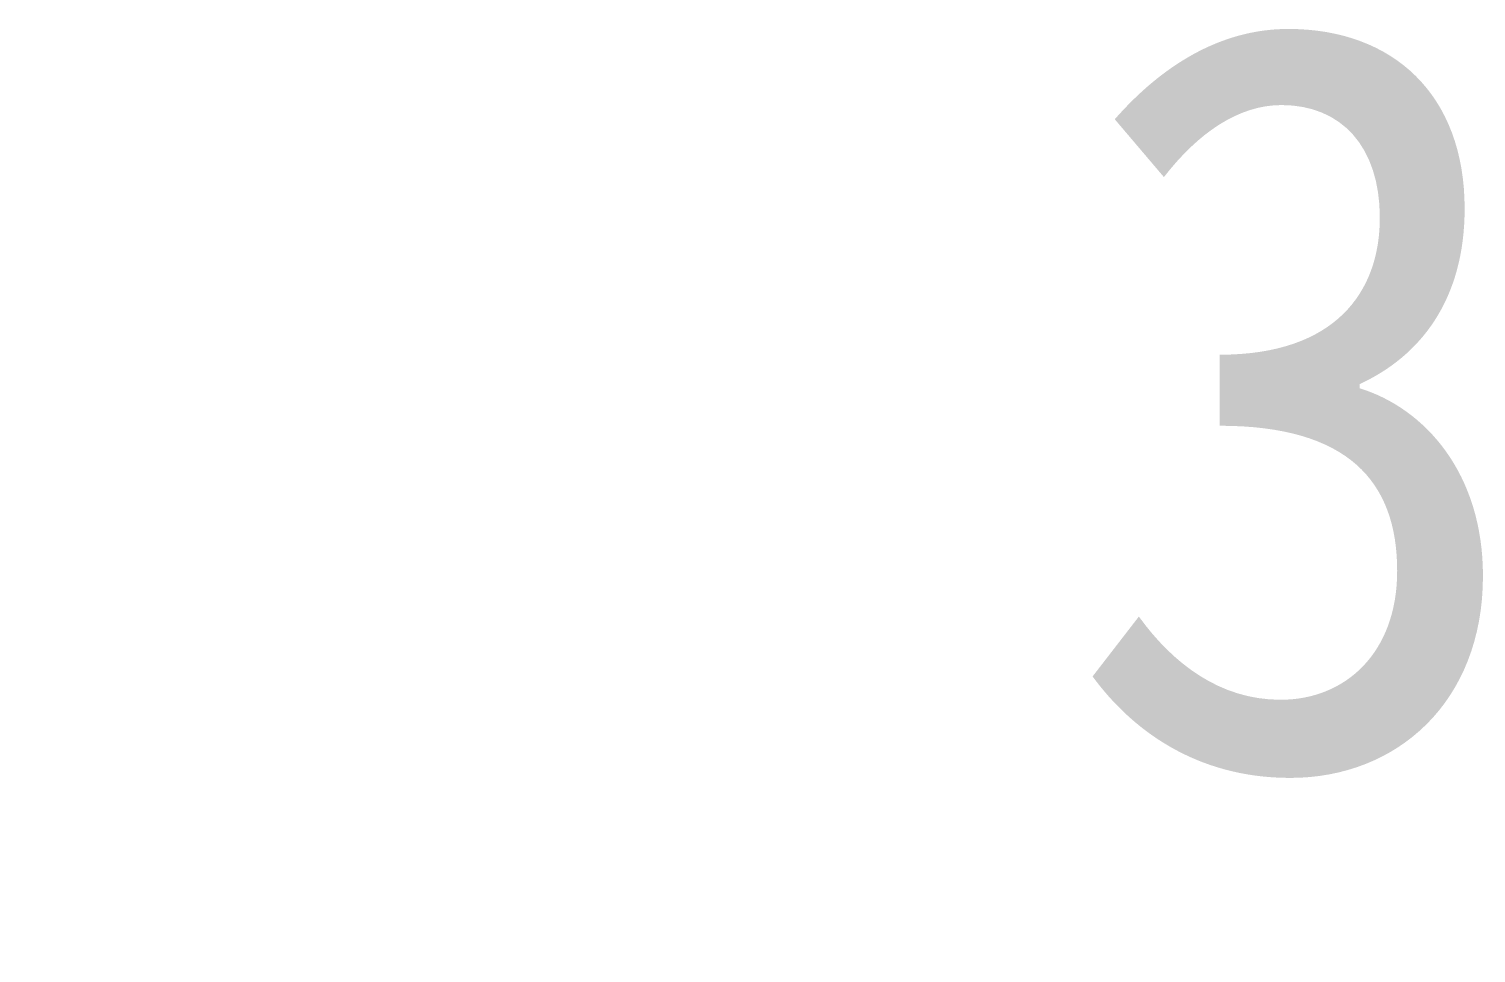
# Model space of a CAD drawing. Header units: millimetres. Extents: x 9574 to 10370, y 1103 to 1809.
# Drawn here: x 9684 to 9975.1, y 1623.5 to 1809.3 of the extents above; entities that cross this region are included whole.
import ezdxf
from ezdxf.enums import TextEntityAlignment as Align
from ezdxf.xclip import XClip

# ---------------------------------------------------------------- set-up
doc = ezdxf.new("R2010")
doc.units = ezdxf.units.MM
doc.header["$LTSCALE"] = 10
doc.header["$MEASUREMENT"] = 0
doc.header["$XCLIPFRAME"] = 2
doc.layers.add('TX-PAPR', color=2, linetype='Continuous', plot=False)
doc.layers.add('TZ-BASE', color=253, linetype='Continuous')
doc.styles.add('굴림체', font='GulimChe.ttf')

# ---------------------------------------------------------------- blocks, each defined once
blk = doc.blocks.new('JD-SDKSDK43SA')
at = {"layer": 'TZ-BASE'}
for p, q in [((252.7, -234.28), (225.25, 291.38)), ((152.83, -239.5), (125.38, 286.16)), ((52.97, -244.71), (25.52, 280.95))]:
    blk.add_line(p, q, dxfattribs=at)

msp = doc.modelspace()

# ---------------------------------------------------------------- block references
at = {"layer": 'TZ-BASE'}
ref = msp.add_blockref('JD-SDKSDK43SA', (9658.47, 1472.26, -59.38), dxfattribs=at)
XClip(ref).set_block_clipping_path([(-0.0310036678, 75), (699.9999999929, 75.0000000632), (699.9999999987, -74.9999999368), (0.0310036678, -75)])

# ---------------------------------------------------------------- texts
at = {"layer": 'TX-PAPR', "style": '굴림체'}
msp.add_text('30', height=150, dxfattribs=at).set_placement((9988.68, 1736.18), align=Align.MIDDLE_CENTER)

doc.saveas('drawing.dxf')
